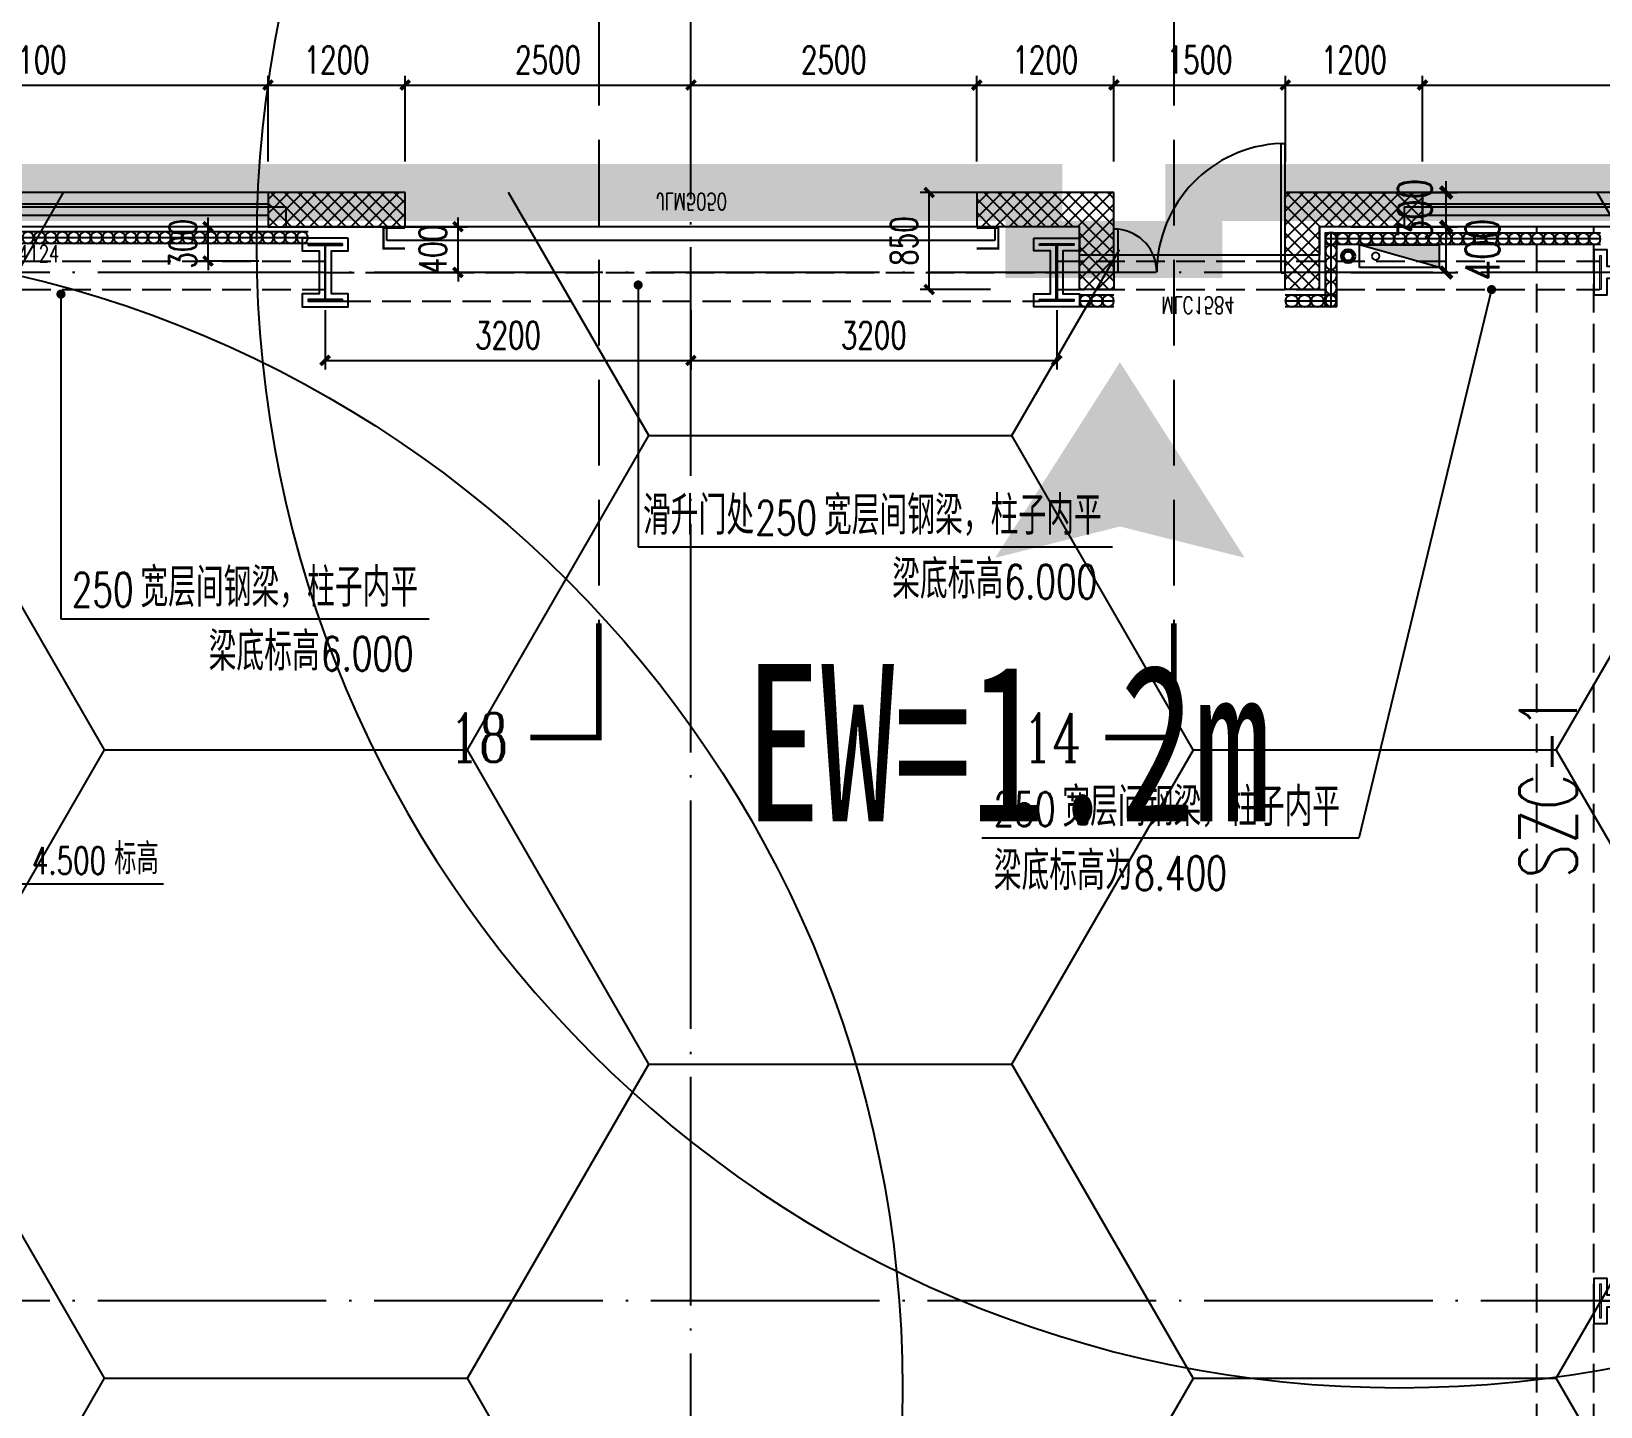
# Model space of a CAD drawing. Extents: x -821772 to -21949, y 506164 to 1049594.
# Drawn here: x -224474 to -210746, y 821895 to 833929 of the extents above; entities that cross this region are included whole.
import ezdxf
from ezdxf.enums import TextEntityAlignment as Align
from ezdxf.xclip import XClip

# ---------------------------------------------------------------- set-up
doc = ezdxf.new("R2010")
doc.units = 0
doc.header["$LTSCALE"] = 1000
doc.header["$MEASUREMENT"] = 0
doc.header["$XCLIPFRAME"] = 2
for name, pattern in [('10平面20250807_t3$0$10平面$0$DASH', [0.35, 0.25, -0.1]), ('10平面20250807_t3$0$CENTER', [2, 1.25, -0.25, 0.25, -0.25]), ('10平面20250807_t3$0$DASH', [0.35, 0.25, -0.1]), ('10平面20250807_t3$0$DOTE', [2.42, 2, -0.2, 0.02, -0.2]), ('DASH', [0.35, 0.25, -0.1])]:
    doc.linetypes.add(name, pattern=pattern)
doc.layers.get('Defpoints').update_dxf_attribs({"color": 210})
for name, color, linetype, lineweight in [('1-防火分区线', 201, 'DASH', 50), ('10平面20250807_t3$0$LG-ZF消防', 1, 'Continuous', 60), ('10平面20250807_t3$0$S-col', 8, 'Continuous', 0), ('10平面20250807_t3$0$THIN', 8, 'Continuous', 0), ('10平面20250807_t3$0$柱间支撑', 8, '10平面20250807_t3$0$CENTER', 0)]:
    doc.layers.add(name, color=color, linetype=linetype, lineweight=lineweight)
for name, color, linetype in [('10平面20250807_t3$0$10平面$0$WINDOW', 8, 'Continuous'), ('10平面20250807_t3$0$10平面$0$WINDOW_TEXT', 8, 'Continuous'), ('10平面20250807_t3$0$A-AXIS-DOTE', 8, '10平面20250807_t3$0$DOTE'), ('10平面20250807_t3$0$A-AXIS-DP', 8, 'Continuous'), ('10平面20250807_t3$0$A-AXIS-SYMB', 8, 'Continuous'), ('10平面20250807_t3$0$A-HATCH-2', 8, 'Continuous'), ('10平面20250807_t3$0$A-HRAIL', 8, 'Continuous'), ('10平面20250807_t3$0$A-LIN-V', 8, 'Continuous'), ('10平面20250807_t3$0$A-SFCE', 8, 'Continuous'), ('10平面20250807_t3$0$A-WINDOW', 8, 'Continuous'), ('10平面20250807_t3$0$AS-WALL', 8, 'Continuous'), ('10平面20250807_t3$0$AS-结构边线层', 8, 'Continuous'), ('10平面20250807_t3$0$DIM_SYMB', 8, 'Continuous'), ('10平面20250807_t3$0$PUB_HATCH', 8, 'Continuous'), ('10平面20250807_t3$0$PUB_TEXT', 8, 'Continuous'), ('10平面20250807_t3$0$SB_ZF消火栓', 10, 'Continuous'), ('10平面20250807_t3$0$建-窗', 8, 'Continuous'), ('10平面20250807_t3$0$建-门窗编号', 8, 'Continuous'), ('PUB_HATCH', 8, 'Continuous'), ('SPACE', 7, 'Continuous'), ('指示', 1, 'Continuous')]:
    doc.layers.add(name, color=color, linetype=linetype)
doc.styles.add('10平面20250807_t3$0$10平面$0$_TCH_WINDOW', font='SIMPLEX', dxfattribs={"height": 3.5, "bigfont": 'GBCBIG'})
doc.styles.add('10平面20250807_t3$0$_TCH_DIM', font='SIMPLEX', dxfattribs={"bigfont": 'GBCBIG'})
doc.styles.add('10平面20250807_t3$0$_TCH_DIM_T3', font='SIMPLEX', dxfattribs={"width": 0.705882, "bigfont": 'GBCBIG'})
doc.styles.add('10平面20250807_t3$0$_TCH_LABEL', font='COMPLEX', dxfattribs={"bigfont": 'GBCBIG'})
doc.styles.add('10平面20250807_t3$0$A-DIM_T3', font='SIMPLEX', dxfattribs={"width": 0.705882, "bigfont": 'GBCBIG'})
doc.styles.add('10平面20250807_t3$0$A-WIN-LABEL', font='SIMPLEX', dxfattribs={"bigfont": 'GBCBIG'})
doc.styles.add('10平面20250807_t3$0$TSSD_Rein', font='tj-romans1.shx', dxfattribs={"width": 0.7, "bigfont": 'tj-hztxt.shx'})
doc.styles.add('黑体', font='simhei.ttf', dxfattribs={"width": 0.7})
doc.dimstyles.new('10平面20250807_t3$0$_TCH_ARCH&&80', dxfattribs={"dimtxt": 238, "dimasz": 80, "dimexe": 80, "dimexo": 80, "dimgap": 101, "dimtad": 1, "dimdec": 0, "dimzin": 0, "dimdsep": 46, "dimtxsty": '10平面20250807_t3$0$_TCH_DIM_T3', "dimblk": '10平面20250807_t3$0$_ArchTick', "dimcen": 0.09, "dimclrt": 7, "dimazin": 2, "dimtfac": 1, "dimtdec": 0, "dimtix": 1, "dimtmove": 2, "dimatfit": 3, "dimfxl": 0, "dimtolj": 1, "dimtzin": 0, "dimarcsym": 0})
doc.dimstyles.new('10平面20250807_t3$0$A-DIM&&100', dxfattribs={"dimtxt": 297.5, "dimasz": 100, "dimexe": 100, "dimexo": 100, "dimgap": 126.25, "dimtad": 1, "dimdec": 0, "dimzin": 0, "dimdsep": 46, "dimtxsty": '10平面20250807_t3$0$A-DIM_T3', "dimblk": '10平面20250807_t3$0$_ArchTick', "dimcen": 0.09, "dimclrt": 7, "dimazin": 2, "dimtfac": 1, "dimtdec": 0, "dimtix": 1, "dimtmove": 2, "dimatfit": 3, "dimfxl": 0, "dimtolj": 1, "dimtzin": 0, "dimarcsym": 0})
pattern_1 = [(45, (60, 0), (-60.000061, 60.000061), []), (135, (60, 0), (-60.000061, -60.000061), [])]

# ---------------------------------------------------------------- blocks, each defined once
blk = doc.blocks.new('指示')
at = {"layer": '指示'}
blk.add_hatch(color=8, dxfattribs=at).paths.add_polyline_path([(-248568, -61667), (-245540, -56919), (-242513, -61667), (-245540, -60909)])
at = {"layer": '指示', "color": 240, "const_width": 200}
blk.add_lwpolyline([(-248568, -61667), (-245540, -56919), (-242513, -61667), (-245540, -60909)], close=True, dxfattribs=at)
blk = doc.blocks.new('10平面20250807_t3$0$_ArchTick')
at = {"color": 0, "linetype": 'ByBlock', "const_width": 0.4}
blk.add_lwpolyline([(-0.5, -0.5), (0.5, 0.5)], dxfattribs=at)
blk = doc.blocks.new('*D10139')
at = {"layer": '10平面20250807_t3$0$A-AXIS-DP', "color": 0, "lineweight": -2}
for p, q in [((2032, 26670), (2032, 26150)), ((5232, 26670), (5232, 26150)), ((2032, 26230), (5232, 26230))]:
    blk.add_line(p, q, dxfattribs=at)
at = {"layer": 'Defpoints', "color": 0}
for p in [(2032, 26750), (5232, 26750), (5232, 26230)]:
    blk.add_point(p, dxfattribs=at)
at = {"layer": '10平面20250807_t3$0$A-AXIS-DP', "color": 0, "lineweight": -2, "xscale": 80, "yscale": 80, "zscale": 80, "rotation": 180}
blk.add_blockref('10平面20250807_t3$0$_ArchTick', (2032, 26230), dxfattribs=at)
at = {"layer": '10平面20250807_t3$0$A-AXIS-DP', "color": 0, "lineweight": -2, "xscale": 80, "yscale": 80, "zscale": 80}
blk.add_blockref('10平面20250807_t3$0$_ArchTick', (5232, 26230), dxfattribs=at)
at = {"layer": '10平面20250807_t3$0$A-AXIS-DP', "color": 7, "insert": (3632, 26450), "char_height": 238, "attachment_point": 5, "style": '10平面20250807_t3$0$_TCH_DIM_T3'}
blk.add_mtext('\\A1;3200', dxfattribs=at)
blk = doc.blocks.new('*D10140')
at = {"layer": '10平面20250807_t3$0$A-AXIS-DP', "color": 0, "lineweight": -2}
for p, q in [((-1168, 26670), (-1168, 26150)), ((2032, 26670), (2032, 26150)), ((-1168, 26230), (2032, 26230))]:
    blk.add_line(p, q, dxfattribs=at)
at = {"layer": 'Defpoints', "color": 0}
for p in [(-1168, 26750), (2032, 26750), (2032, 26230)]:
    blk.add_point(p, dxfattribs=at)
at = {"layer": '10平面20250807_t3$0$A-AXIS-DP', "color": 0, "lineweight": -2, "xscale": 80, "yscale": 80, "zscale": 80, "rotation": 180}
blk.add_blockref('10平面20250807_t3$0$_ArchTick', (-1168, 26230), dxfattribs=at)
at = {"layer": '10平面20250807_t3$0$A-AXIS-DP', "color": 0, "lineweight": -2, "xscale": 80, "yscale": 80, "zscale": 80}
blk.add_blockref('10平面20250807_t3$0$_ArchTick', (2032, 26230), dxfattribs=at)
at = {"layer": '10平面20250807_t3$0$A-AXIS-DP', "color": 7, "insert": (432, 26450), "char_height": 238, "attachment_point": 5, "style": '10平面20250807_t3$0$_TCH_DIM_T3'}
blk.add_mtext('\\A1;3200', dxfattribs=at)
blk = doc.blocks.new('10平面20250807_t3$0$10平面$0$$DorLib2D$00000126')
at = {"color": 0, "linetype": 'Continuous'}
for p, q in [((-0.532, 0.5), (-0.532, 0.9)), ((0.532, 0.9), (0.532, 0.5))]:
    blk.add_line(p, q, dxfattribs=at)
at = {"color": 0, "linetype": '10平面20250807_t3$0$10平面$0$DASH'}
for p, q in [((-0.532, 0.9), (0.532, 0.9)), ((-0.532, 0.5), (0.532, 0.5))]:
    blk.add_line(p, q, dxfattribs=at)
blk = doc.blocks.new('10平面20250807_t3$0$DOOR2DLIB$SYSLIB$00000123')
at = {"color": 0}
for p, q in [((0.475, -0.0014), (0.475, 0.7521)), ((0.475, 0.7521), (0.5, 0.7521)), ((0.5, -0.0014), (0.5, 0.7521)), ((-0.5, 0), (-0.5, 0.252)), ((-0.475, 0.252), (-0.5, 0.252)), ((-0.475, 0), (-0.475, 0.252)), ((-0.475, 0), (-0.5, 0)), ((0.475, -0.0014), (0.5, -0.0014))]:
    blk.add_line(p, q, dxfattribs=at)
for centre, radius, start, end in [((0.5046, -0.0019), 0.7546, 92.24927, 179.72377), ((-0.5008, 0.0026), 0.2508, 359.78987, 84.09744)]:
    blk.add_arc(centre, radius, start, end, dxfattribs=at)
blk = doc.blocks.new('10平面20250807_t3$0$G$C325EBD4F')
at = {"layer": '10平面20250807_t3$0$PUB_HATCH'}
h = blk.add_hatch(dxfattribs=at)
h.set_pattern_fill('多孔材料', color=256, scale=30, style=0)
h.set_pattern_definition(pattern_1)
h.paths.add_polyline_path([(3700, -50), (3700, 250), (3400, 250)])
h = blk.add_hatch(dxfattribs=at)
h.set_pattern_fill('多孔材料', color=256, scale=30, style=0)
h.set_pattern_definition(pattern_1)
h.paths.add_polyline_path([(3700, -50), (3400, 250), (3400, -300), (3700, -600)])
h = blk.add_hatch(dxfattribs=at)
h.set_pattern_fill('多孔材料', color=256, scale=30, style=0)
h.set_pattern_definition(pattern_1)
h.paths.add_polyline_path([(5500, 250), (5200, 250), (5200, -50)])
h = blk.add_hatch(dxfattribs=at)
h.set_pattern_fill('多孔材料', color=256, scale=30, style=0)
h.set_pattern_definition(pattern_1)
h.paths.add_polyline_path([(5500, 250), (5200, -50), (5200, -600), (5500, -300)])
h = blk.add_hatch(dxfattribs=at)
h.set_pattern_fill('多孔材料', color=256, scale=30, style=0)
h.set_pattern_definition(pattern_1)
h.paths.add_polyline_path([(3700, -600), (3400, -300), (2500, -300), (2500, -600)])
h = blk.add_hatch(dxfattribs=at)
h.set_pattern_fill('多孔材料', color=256, scale=30, style=0)
h.set_pattern_definition(pattern_1)
h.paths.add_polyline_path([(6400, -300), (5500, -300), (5200, -600), (6400, -600)])
at = {"layer": '10平面20250807_t3$0$10平面$0$WINDOW'}
blk.add_line((5200, -50), (3700, -50), dxfattribs=at)
at = {"layer": '10平面20250807_t3$0$AS-WALL'}
for p, q in [((3700, 250), (3400, 250)), ((3400, 250), (3400, -300)), ((3700, -50), (3700, 250)), ((5500, 250), (5200, 250)), ((5200, 250), (5200, -50)), ((5500, 250), (5500, -300)), ((3700, -50), (3700, -600)), ((5200, -50), (5200, -600)), ((3400, -300), (2500, -300)), ((2500, -600), (2500, -300)), ((6400, -300), (5500, -300)), ((6400, -600), (6400, -300)), ((3700, -600), (2500, -600)), ((6400, -600), (5200, -600))]:
    blk.add_line(p, q, dxfattribs=at)
at = {"layer": '10平面20250807_t3$0$10平面$0$WINDOW'}
ref = blk.add_blockref('10平面20250807_t3$0$DOOR2DLIB$SYSLIB$00000123', (4450, 100), dxfattribs=dict(at, xscale=-1500, yscale=1500, zscale=300, rotation=180.0000000000445))
ref.add_attrib('A', 'MLC1584', (4117, 313), dxfattribs={"layer": '10平面20250807_t3$0$10平面$0$WINDOW_TEXT', "ltscale": 500, "height": 148.8, "style": '10平面20250807_t3$0$10平面$0$_TCH_WINDOW', "width": 0.705882})
ref = blk.add_blockref('10平面20250807_t3$0$10平面$0$$DorLib2D$00000126', (0, -450), dxfattribs=dict(at, xscale=5000, yscale=-300, zscale=300, rotation=180.0000000000008))
ref.add_attrib('A', 'JLM5050', (-301, -594), dxfattribs={"layer": '10平面20250807_t3$0$10平面$0$WINDOW_TEXT', "ltscale": 500, "height": 148.8, "style": '10平面20250807_t3$0$10平面$0$_TCH_WINDOW', "width": 0.705882})
blk = doc.blocks.new('10平面20250807_t3$0$43243')
at = {"layer": '10平面20250807_t3$0$AS-结构边线层'}
blk.add_lwpolyline([(-199544, 832390), (-212464, 832390), (-212464, 832220), (-213204, 832220), (-213204, 831970), (-215304, 831970), (-215304, 832220), (-222244, 832220), (-222244, 832390), (-226664, 832390), (-226664, 832220), (-230898, 832220)], dxfattribs=at)
blk = doc.blocks.new('10平面20250807_t3$0$_FZH')
at = {"layer": '10平面20250807_t3$0$A-HATCH-2'}
blk.add_lwpolyline([(-0.437, -0.25), (-0.437, 0.25), (-0.297, 0.25), (-0.297, 0.067), (0.298, 0.067), (0.298, 0.25), (0.438, 0.25), (0.438, -0.25), (0.298, -0.25), (0.298, -0.068), (-0.297, -0.068), (-0.297, -0.25)], close=True, dxfattribs=at)
at = {"layer": '10平面20250807_t3$0$S-col'}
blk.add_lwpolyline([(-0.375, -0.188), (-0.375, 0.187), (-0.36, 0.187), (-0.36, 0.005), (0.36, 0.005), (0.36, 0.187), (0.375, 0.187), (0.375, -0.188), (0.36, -0.188), (0.36, -0.005), (-0.36, -0.005), (-0.36, -0.188)], close=True, dxfattribs=at)
blk = doc.blocks.new('10平面20250807_t3$0$342343243')
at = {"layer": '10平面20250807_t3$0$A-AXIS-DP', "color": 5}
blk.add_lwpolyline([(-155704, 832070), (-155404, 832070), (-155404, 832058), (-155550, 832058), (-155550, 831582), (-155404, 831582), (-155404, 831570), (-155704, 831570), (-155704, 831582), (-155558, 831582), (-155558, 832058), (-155704, 832058), (-155704, 832070)], close=True, dxfattribs=at)
at = {"layer": '10平面20250807_t3$0$A-HATCH-2'}
blk.add_lwpolyline([(-155754, 832120), (-155354, 832120), (-155354, 832008), (-155500, 832008), (-155500, 831632), (-155354, 831632), (-155354, 831520), (-155754, 831520), (-155754, 831632), (-155608, 831632), (-155608, 832008), (-155754, 832008)], close=True, dxfattribs=at)
blk = doc.blocks.new('10平面20250807_t3$0$w4234324')
at = {"xscale": 800.0000000000005, "yscale": 800.0000000000005, "zscale": 800.0000000000005}
for p in [(-210454, 831820), (-210454, 822820)]:
    blk.add_blockref('10平面20250807_t3$0$_FZH', p, dxfattribs=at)
at = {"layer": '10平面20250807_t3$0$A-AXIS-DP', "xscale": -1}
blk.add_blockref('10平面20250807_t3$0$342343243', (-377458, 0), dxfattribs=at)
at = {"layer": '10平面20250807_t3$0$A-AXIS-DP'}
blk.add_blockref('10平面20250807_t3$0$342343243', (-59950, 0), dxfattribs=at)
blk = doc.blocks.new('*D10447')
at = {"layer": '10平面20250807_t3$0$A-AXIS-DP', "color": 0, "lineweight": -2}
for p, q in [((-220742, 832220), (-220742, 832300)), ((-221470, 832220), (-220662, 832220)), ((-220742, 831820), (-220742, 832220)), ((-221470, 831820), (-220662, 831820)), ((-220742, 831820), (-220742, 831740))]:
    blk.add_line(p, q, dxfattribs=at)
at = {"layer": 'Defpoints', "color": 0}
for p in [(-221550, 832220), (-220742, 832220), (-221550, 831820)]:
    blk.add_point(p, dxfattribs=at)
at = {"layer": '10平面20250807_t3$0$A-AXIS-DP', "color": 0, "lineweight": -2, "xscale": 80, "yscale": 80, "zscale": 80}
for p, rotation in [((-220742, 832220), 270), ((-220742, 831820), 90)]:
    blk.add_blockref('10平面20250807_t3$0$_ArchTick', p, dxfattribs=dict(at, rotation=rotation))
at = {"layer": '10平面20250807_t3$0$A-AXIS-DP', "color": 7, "insert": (-220962, 832020), "char_height": 238, "attachment_point": 5, "rotation": 90, "style": '10平面20250807_t3$0$_TCH_DIM_T3'}
blk.add_mtext('\\A1;400', dxfattribs=at)
blk = doc.blocks.new('10平面20250807_t3$0$23124232432')
at = {"layer": '10平面20250807_t3$0$THIN', "style": '10平面20250807_t3$0$TSSD_Rein', "width": 0.7}
blk.add_text('SZC-1', height=500, rotation=90, dxfattribs=at).set_placement((-210804, 827320), align=Align.BOTTOM_CENTER)
blk = doc.blocks.new('10平面20250807_t3$0$3333')
at = {"layer": '10平面20250807_t3$0$A-SFCE', "const_width": 20}
blk.add_lwpolyline([(-227064, 766320), (-227064, 766510), (-227244, 766510), (-227244, 766320)], dxfattribs=at)
blk = doc.blocks.new('10平面20250807_t3$0$99平面图例外参$0$$LinePat$圆环')
for points in [[(0, 150), (300, 150)], [(0, 0), (300, 0)], [(0, -150), (300, -150)]]:
    blk.add_lwpolyline(points)
at = {"color": 0}
blk.add_circle((150, 0), 150, dxfattribs=at)
blk = doc.blocks.new('10平面20250807_t3$0$34242343243')
at = {"layer": '10平面20250807_t3$0$A-HRAIL', "yscale": 0.3333333333333333, "zscale": 0.3333333333333333}
for p, xscale, rotation in [((-224454, 832124), -0.3333333334560343, 5.280501065367523e-11), ((-224354, 832124), -0.3333333334560343, 5.280501065367523e-11), ((-224254, 832124), -0.3333333334560343, 5.280501065367523e-11), ((-224154, 832124), -0.3333333334560343, 5.280501065367523e-11), ((-224054, 832124), -0.3333333334560343, 5.280501065367523e-11), ((-223954, 832124), -0.3333333334560343, 5.280501065367523e-11), ((-223854, 832124), -0.3333333334560343, 5.280501065367523e-11), ((-223754, 832124), -0.3333333334560343, 5.280501065367523e-11), ((-223654, 832124), -0.3333333334560343, 5.280501065367523e-11), ((-223554, 832124), -0.3333333334560343, 5.280501065367523e-11), ((-223454, 832124), -0.3333333334560343, 5.280501065367523e-11), ((-223354, 832124), -0.3333333334560343, 5.280501065367523e-11), ((-223254, 832124), -0.3333333334560343, 5.280501065367523e-11), ((-223154, 832124), -0.3333333334560343, 5.280501065367523e-11), ((-223054, 832124), -0.3333333334560343, 5.280501065367523e-11), ((-222954, 832124), -0.3333333334560343, 5.280501065367523e-11), ((-222854, 832124), -0.3333333334560343, 5.280501065367523e-11), ((-222754, 832124), -0.3333333334560343, 5.280501065367523e-11), ((-222654, 832124), -0.3333333334560343, 5.280501065367523e-11), ((-222554, 832124), -0.3333333334560343, 5.280501065367523e-11), ((-222454, 832124), -0.3333333334560343, 5.280501065367523e-11), ((-222354, 832124), -0.3333333334560343, 5.280501065367523e-11), ((-222254, 832124), -0.3333333334560343, 5.280501065367523e-11), ((-222154, 832124), -0.3333333334560343, 5.280501065367523e-11), ((-222054, 832124), -0.3333333334560343, 5.280501065367523e-11), ((-213104, 832062), -0.3611111227129974, 270), ((-213104, 831953), -0.3611111227129974, 270), ((-213104, 831845), -0.3611111227129974, 270), ((-213104, 831737), -0.3611111227129974, 270), ((-213104, 831628), -0.3611111227129974, 270), ((-213104, 831520), -0.3611111227129974, 270)]:
    blk.add_blockref('10平面20250807_t3$0$99平面图例外参$0$$LinePat$圆环', p, dxfattribs=dict(at, xscale=xscale, rotation=rotation))
for p, xscale in [((-213054, 832114), -0.3344988349732452), ((-212953, 832114), -0.3344988349732452), ((-212853, 832114), -0.3344988349732452), ((-212753, 832114), -0.3344988349732452), ((-212652, 832114), -0.3344988349732452), ((-212552, 832114), -0.3344988349732452), ((-212452, 832114), -0.3344988349732452), ((-212351, 832114), -0.3344988349732452), ((-212251, 832114), -0.3344988349732452), ((-212151, 832114), -0.3344988349732452), ((-212050, 832114), -0.3344988349732452), ((-211950, 832114), -0.3344988349732452), ((-211850, 832114), -0.3344988349732452), ((-211749, 832114), -0.3344988349732452), ((-211649, 832114), -0.3344988349732452), ((-211549, 832114), -0.3344988349732452), ((-211448, 832114), -0.3344988349732452), ((-211348, 832114), -0.3344988349732452), ((-211248, 832114), -0.3344988349732452), ((-211147, 832114), -0.3344988349732452), ((-211047, 832114), -0.3344988349732452), ((-210946, 832114), -0.3344988349732452), ((-210846, 832114), -0.3344988349732452), ((-210746, 832114), -0.3344988349732452), ((-215204, 831570), -0.333333312028715), ((-215104, 831570), -0.333333312028715), ((-215004, 831570), -0.333333312028715), ((-213392, 831570), -0.3750000000093617), ((-213279, 831570), -0.3750000000093617), ((-213167, 831570), -0.3750000000093617), ((-213054, 831570), -0.3750000000093617)]:
    blk.add_blockref('10平面20250807_t3$0$99平面图例外参$0$$LinePat$圆环', p, dxfattribs=dict(at, xscale=xscale))
at = {"layer": '10平面20250807_t3$0$A-SFCE', "rotation": 90}
blk.add_blockref('10平面20250807_t3$0$3333', (545115, 1059274), dxfattribs=at)
at = {"layer": '10平面20250807_t3$0$A-SFCE', "xscale": -1, "rotation": 270}
blk.add_blockref('10平面20250807_t3$0$3333', (-982525, 1059274), dxfattribs=at)
blk = doc.blocks.new('10平面20250807_t3$0$A$C5D961328')
at = {"layer": '10平面20250807_t3$0$SB_ZF消火栓'}
blk.add_hatch(color=256, dxfattribs=at).paths.add_polyline_path([(0, 40), (700, 40), (700, 240)])
at = {"layer": '10平面20250807_t3$0$A-LIN-V', "ltscale": 500}
blk.add_circle((350, 40), 10001, dxfattribs=at)
at = {"layer": '10平面20250807_t3$0$SB_ZF消火栓'}
for p, q in [((700, 240), (0, 240)), ((0, 240), (0, 40)), ((700, 240), (0, 40)), ((700, 240), (700, 40)), ((0, 40), (700, 40))]:
    blk.add_line(p, q, dxfattribs=at)
at = {"layer": '10平面20250807_t3$0$SB_ZF消火栓', "color": 1}
blk.add_circle((140, 140), 32.5, dxfattribs=at)
blk = doc.blocks.new('10平面20250807_t3$0$43242343')
at = {"layer": '10平面20250807_t3$0$LG-ZF消防', "linetype": 'Continuous'}
blk.add_circle((-212954, 831962), 50, dxfattribs=at)
blk = doc.blocks.new('10平面20250807_t3$0$234243242332')
at = {"layer": '10平面20250807_t3$0$LG-ZF消防', "linetype": 'Continuous'}
blk.add_blockref('10平面20250807_t3$0$43242343', (0, 0), dxfattribs=at)
at = {"layer": '10平面20250807_t3$0$SB_ZF消火栓', "xscale": -1, "rotation": 180}
blk.add_blockref('10平面20250807_t3$0$A$C5D961328', (-212854, 832102), dxfattribs=at)
at = {"layer": '10平面20250807_t3$0$SB_ZF消火栓', "rotation": 270}
blk.add_blockref('10平面20250807_t3$0$A$C5D961328', (-226894, 822401), dxfattribs=at)
blk = doc.blocks.new('*D11581')
at = {"layer": '10平面20250807_t3$0$A-AXIS-DP', "color": 0, "lineweight": -2}
for p, q in [((-222929, 832220), (-222929, 832300)), ((-222484, 832220), (-223009, 832220)), ((-222929, 831920), (-222929, 832220)), ((-222484, 831920), (-223009, 831920)), ((-222929, 831920), (-222929, 831840))]:
    blk.add_line(p, q, dxfattribs=at)
at = {"layer": 'Defpoints', "color": 0}
for p in [(-222929, 832220), (-222404, 832220), (-222404, 831920)]:
    blk.add_point(p, dxfattribs=at)
at = {"layer": '10平面20250807_t3$0$A-AXIS-DP', "color": 0, "lineweight": -2, "xscale": 80, "yscale": 80, "zscale": 80}
for p, rotation in [((-222929, 832220), 270), ((-222929, 831920), 90)]:
    blk.add_blockref('10平面20250807_t3$0$_ArchTick', p, dxfattribs=dict(at, rotation=rotation))
at = {"layer": '10平面20250807_t3$0$A-AXIS-DP', "color": 7, "insert": (-223149, 832070), "char_height": 238, "attachment_point": 5, "rotation": 90, "style": '10平面20250807_t3$0$_TCH_DIM_T3'}
blk.add_mtext('\\A1;300', dxfattribs=at)
blk = doc.blocks.new('*D11892')
at = {"layer": '10平面20250807_t3$0$A-AXIS-DP', "color": 0, "lineweight": -2}
for p, q in [((-216084, 832520), (-216700, 832520)), ((-216620, 831670), (-216620, 832520)), ((-216084, 831670), (-216700, 831670))]:
    blk.add_line(p, q, dxfattribs=at)
at = {"layer": 'Defpoints', "color": 0}
for p in [(-216620, 832520), (-216004, 832520), (-216004, 831670)]:
    blk.add_point(p, dxfattribs=at)
at = {"layer": '10平面20250807_t3$0$A-AXIS-DP', "color": 0, "lineweight": -2, "xscale": 80, "yscale": 80, "zscale": 80}
for p, rotation in [((-216620, 832520), 90), ((-216620, 831670), 270)]:
    blk.add_blockref('10平面20250807_t3$0$_ArchTick', p, dxfattribs=dict(at, rotation=rotation))
at = {"layer": '10平面20250807_t3$0$A-AXIS-DP', "color": 7, "insert": (-216840, 832095), "char_height": 238, "attachment_point": 5, "rotation": 90, "style": '10平面20250807_t3$0$_TCH_DIM_T3'}
blk.add_mtext('\\A1;850', dxfattribs=at)
blk = doc.blocks.new('*D12065')
at = {"layer": '10平面20250807_t3$0$A-AXIS-DP', "color": 0, "lineweight": -2}
for p, q in [((-212930, 832220), (-211997, 832220)), ((-212097, 831820), (-212097, 832220)), ((-212930, 831820), (-211997, 831820))]:
    blk.add_line(p, q, dxfattribs=at)
at = {"layer": 'Defpoints', "color": 0}
for p in [(-213030, 832220), (-212097, 832220), (-213030, 831820)]:
    blk.add_point(p, dxfattribs=at)
at = {"layer": '10平面20250807_t3$0$A-AXIS-DP', "color": 0, "lineweight": -2, "xscale": 100, "yscale": 100, "zscale": 100}
for p, rotation in [((-212097, 832220), 90), ((-212097, 831820), 270)]:
    blk.add_blockref('10平面20250807_t3$0$_ArchTick', p, dxfattribs=dict(at, rotation=rotation))
at = {"layer": '10平面20250807_t3$0$A-AXIS-DP', "color": 7, "insert": (-211780, 832020), "char_height": 297.5, "attachment_point": 5, "rotation": 90, "style": '10平面20250807_t3$0$A-DIM_T3'}
blk.add_mtext('\\A1;400', dxfattribs=at)
blk = doc.blocks.new('*D12066')
at = {"layer": '10平面20250807_t3$0$A-AXIS-DP', "color": 0, "lineweight": -2}
for p, q in [((-212930, 832520), (-211997, 832520)), ((-212097, 832520), (-212097, 832620)), ((-212097, 832220), (-212097, 832520)), ((-212930, 832220), (-211997, 832220)), ((-212097, 832220), (-212097, 832120))]:
    blk.add_line(p, q, dxfattribs=at)
at = {"layer": 'Defpoints', "color": 0}
for p in [(-213030, 832520), (-212097, 832520), (-213030, 832220)]:
    blk.add_point(p, dxfattribs=at)
at = {"layer": '10平面20250807_t3$0$A-AXIS-DP', "color": 0, "lineweight": -2, "xscale": 100, "yscale": 100, "zscale": 100}
for p, rotation in [((-212097, 832520), 270), ((-212097, 832220), 90)]:
    blk.add_blockref('10平面20250807_t3$0$_ArchTick', p, dxfattribs=dict(at, rotation=rotation))
at = {"layer": '10平面20250807_t3$0$A-AXIS-DP', "color": 7, "insert": (-212372, 832370), "char_height": 297.5, "attachment_point": 5, "rotation": 90, "style": '10平面20250807_t3$0$A-DIM_T3'}
blk.add_mtext('\\A1;300', dxfattribs=at)
blk = doc.blocks.new('*D12307')
at = {"layer": '10平面20250807_t3$0$A-AXIS-DP', "color": 0, "lineweight": -2}
for p, q in [((-226504, 832790), (-226504, 833540)), ((-222404, 832790), (-222404, 833540)), ((-226504, 833460), (-222404, 833460))]:
    blk.add_line(p, q, dxfattribs=at)
at = {"layer": 'Defpoints', "color": 0}
for p in [(-222404, 833460), (-226504, 832710), (-222404, 832710)]:
    blk.add_point(p, dxfattribs=at)
at = {"layer": '10平面20250807_t3$0$A-AXIS-DP', "color": 0, "lineweight": -2, "xscale": 80, "yscale": 80, "zscale": 80, "rotation": 180}
blk.add_blockref('10平面20250807_t3$0$_ArchTick', (-226504, 833460), dxfattribs=at)
at = {"layer": '10平面20250807_t3$0$A-AXIS-DP', "color": 0, "lineweight": -2, "xscale": 80, "yscale": 80, "zscale": 80}
blk.add_blockref('10平面20250807_t3$0$_ArchTick', (-222404, 833460), dxfattribs=at)
at = {"layer": '10平面20250807_t3$0$A-AXIS-DP', "color": 7, "insert": (-224454, 833680), "char_height": 238, "attachment_point": 5, "style": '10平面20250807_t3$0$_TCH_DIM_T3'}
blk.add_mtext('\\A1;4100', dxfattribs=at)
blk = doc.blocks.new('*D12308')
at = {"layer": '10平面20250807_t3$0$A-AXIS-DP', "color": 0, "lineweight": -2}
for p, q in [((-222404, 832790), (-222404, 833540)), ((-221204, 832790), (-221204, 833540)), ((-222404, 833460), (-221204, 833460))]:
    blk.add_line(p, q, dxfattribs=at)
at = {"layer": 'Defpoints', "color": 0}
for p in [(-221204, 833460), (-222404, 832710), (-221204, 832710)]:
    blk.add_point(p, dxfattribs=at)
at = {"layer": '10平面20250807_t3$0$A-AXIS-DP', "color": 0, "lineweight": -2, "xscale": 80, "yscale": 80, "zscale": 80, "rotation": 180}
blk.add_blockref('10平面20250807_t3$0$_ArchTick', (-222404, 833460), dxfattribs=at)
at = {"layer": '10平面20250807_t3$0$A-AXIS-DP', "color": 0, "lineweight": -2, "xscale": 80, "yscale": 80, "zscale": 80}
blk.add_blockref('10平面20250807_t3$0$_ArchTick', (-221204, 833460), dxfattribs=at)
at = {"layer": '10平面20250807_t3$0$A-AXIS-DP', "color": 7, "insert": (-221804, 833680), "char_height": 238, "attachment_point": 5, "style": '10平面20250807_t3$0$_TCH_DIM_T3'}
blk.add_mtext('\\A1;1200', dxfattribs=at)
blk = doc.blocks.new('*D12309')
at = {"layer": '10平面20250807_t3$0$A-AXIS-DP', "color": 0, "lineweight": -2}
for p, q in [((-221204, 832790), (-221204, 833540)), ((-218704, 832790), (-218704, 833540)), ((-221204, 833460), (-218704, 833460))]:
    blk.add_line(p, q, dxfattribs=at)
at = {"layer": 'Defpoints', "color": 0}
for p in [(-218704, 833460), (-221204, 832710), (-218704, 832710)]:
    blk.add_point(p, dxfattribs=at)
at = {"layer": '10平面20250807_t3$0$A-AXIS-DP', "color": 0, "lineweight": -2, "xscale": 80, "yscale": 80, "zscale": 80, "rotation": 180}
blk.add_blockref('10平面20250807_t3$0$_ArchTick', (-221204, 833460), dxfattribs=at)
at = {"layer": '10平面20250807_t3$0$A-AXIS-DP', "color": 0, "lineweight": -2, "xscale": 80, "yscale": 80, "zscale": 80}
blk.add_blockref('10平面20250807_t3$0$_ArchTick', (-218704, 833460), dxfattribs=at)
at = {"layer": '10平面20250807_t3$0$A-AXIS-DP', "color": 7, "insert": (-219954, 833680), "char_height": 238, "attachment_point": 5, "style": '10平面20250807_t3$0$_TCH_DIM_T3'}
blk.add_mtext('\\A1;2500', dxfattribs=at)
blk = doc.blocks.new('*D12310')
at = {"layer": '10平面20250807_t3$0$A-AXIS-DP', "color": 0, "lineweight": -2}
for p, q in [((-218704, 832790), (-218704, 833540)), ((-216204, 832790), (-216204, 833540)), ((-218704, 833460), (-216204, 833460))]:
    blk.add_line(p, q, dxfattribs=at)
at = {"layer": 'Defpoints', "color": 0}
for p in [(-216204, 833460), (-218704, 832710), (-216204, 832710)]:
    blk.add_point(p, dxfattribs=at)
at = {"layer": '10平面20250807_t3$0$A-AXIS-DP', "color": 0, "lineweight": -2, "xscale": 80, "yscale": 80, "zscale": 80, "rotation": 180}
blk.add_blockref('10平面20250807_t3$0$_ArchTick', (-218704, 833460), dxfattribs=at)
at = {"layer": '10平面20250807_t3$0$A-AXIS-DP', "color": 0, "lineweight": -2, "xscale": 80, "yscale": 80, "zscale": 80}
blk.add_blockref('10平面20250807_t3$0$_ArchTick', (-216204, 833460), dxfattribs=at)
at = {"layer": '10平面20250807_t3$0$A-AXIS-DP', "color": 7, "insert": (-217454, 833680), "char_height": 238, "attachment_point": 5, "style": '10平面20250807_t3$0$_TCH_DIM_T3'}
blk.add_mtext('\\A1;2500', dxfattribs=at)
blk = doc.blocks.new('*D12311')
at = {"layer": '10平面20250807_t3$0$A-AXIS-DP', "color": 0, "lineweight": -2}
for p, q in [((-216204, 832790), (-216204, 833540)), ((-215004, 832790), (-215004, 833540)), ((-216204, 833460), (-215004, 833460))]:
    blk.add_line(p, q, dxfattribs=at)
at = {"layer": 'Defpoints', "color": 0}
for p in [(-215004, 833460), (-216204, 832710), (-215004, 832710)]:
    blk.add_point(p, dxfattribs=at)
at = {"layer": '10平面20250807_t3$0$A-AXIS-DP', "color": 0, "lineweight": -2, "xscale": 80, "yscale": 80, "zscale": 80, "rotation": 180}
blk.add_blockref('10平面20250807_t3$0$_ArchTick', (-216204, 833460), dxfattribs=at)
at = {"layer": '10平面20250807_t3$0$A-AXIS-DP', "color": 0, "lineweight": -2, "xscale": 80, "yscale": 80, "zscale": 80}
blk.add_blockref('10平面20250807_t3$0$_ArchTick', (-215004, 833460), dxfattribs=at)
at = {"layer": '10平面20250807_t3$0$A-AXIS-DP', "color": 7, "insert": (-215604, 833680), "char_height": 238, "attachment_point": 5, "style": '10平面20250807_t3$0$_TCH_DIM_T3'}
blk.add_mtext('\\A1;1200', dxfattribs=at)
blk = doc.blocks.new('*D12312')
at = {"layer": '10平面20250807_t3$0$A-AXIS-DP', "color": 0, "lineweight": -2}
for p, q in [((-215004, 832790), (-215004, 833540)), ((-213504, 832790), (-213504, 833540)), ((-215004, 833460), (-213504, 833460))]:
    blk.add_line(p, q, dxfattribs=at)
at = {"layer": 'Defpoints', "color": 0}
for p in [(-213504, 833460), (-215004, 832710), (-213504, 832710)]:
    blk.add_point(p, dxfattribs=at)
at = {"layer": '10平面20250807_t3$0$A-AXIS-DP', "color": 0, "lineweight": -2, "xscale": 80, "yscale": 80, "zscale": 80, "rotation": 180}
blk.add_blockref('10平面20250807_t3$0$_ArchTick', (-215004, 833460), dxfattribs=at)
at = {"layer": '10平面20250807_t3$0$A-AXIS-DP', "color": 0, "lineweight": -2, "xscale": 80, "yscale": 80, "zscale": 80}
blk.add_blockref('10平面20250807_t3$0$_ArchTick', (-213504, 833460), dxfattribs=at)
at = {"layer": '10平面20250807_t3$0$A-AXIS-DP', "color": 7, "insert": (-214254, 833680), "char_height": 238, "attachment_point": 5, "style": '10平面20250807_t3$0$_TCH_DIM_T3'}
blk.add_mtext('\\A1;1500', dxfattribs=at)
blk = doc.blocks.new('*D12313')
at = {"layer": '10平面20250807_t3$0$A-AXIS-DP', "color": 0, "lineweight": -2}
for p, q in [((-213504, 832790), (-213504, 833540)), ((-212304, 832790), (-212304, 833540)), ((-213504, 833460), (-212304, 833460))]:
    blk.add_line(p, q, dxfattribs=at)
at = {"layer": 'Defpoints', "color": 0}
for p in [(-212304, 833460), (-213504, 832710), (-212304, 832710)]:
    blk.add_point(p, dxfattribs=at)
at = {"layer": '10平面20250807_t3$0$A-AXIS-DP', "color": 0, "lineweight": -2, "xscale": 80, "yscale": 80, "zscale": 80, "rotation": 180}
blk.add_blockref('10平面20250807_t3$0$_ArchTick', (-213504, 833460), dxfattribs=at)
at = {"layer": '10平面20250807_t3$0$A-AXIS-DP', "color": 0, "lineweight": -2, "xscale": 80, "yscale": 80, "zscale": 80}
blk.add_blockref('10平面20250807_t3$0$_ArchTick', (-212304, 833460), dxfattribs=at)
at = {"layer": '10平面20250807_t3$0$A-AXIS-DP', "color": 7, "insert": (-212904, 833680), "char_height": 238, "attachment_point": 5, "style": '10平面20250807_t3$0$_TCH_DIM_T3'}
blk.add_mtext('\\A1;1200', dxfattribs=at)
blk = doc.blocks.new('*D12314')
at = {"layer": '10平面20250807_t3$0$A-AXIS-DP', "color": 0, "lineweight": -2}
for p, q in [((-212304, 832790), (-212304, 833540)), ((-199704, 832790), (-199704, 833540)), ((-212304, 833460), (-199704, 833460))]:
    blk.add_line(p, q, dxfattribs=at)
at = {"layer": 'Defpoints', "color": 0}
for p in [(-199704, 833460), (-212304, 832710), (-199704, 832710)]:
    blk.add_point(p, dxfattribs=at)
at = {"layer": '10平面20250807_t3$0$A-AXIS-DP', "color": 0, "lineweight": -2, "xscale": 80, "yscale": 80, "zscale": 80, "rotation": 180}
blk.add_blockref('10平面20250807_t3$0$_ArchTick', (-212304, 833460), dxfattribs=at)
at = {"layer": '10平面20250807_t3$0$A-AXIS-DP', "color": 0, "lineweight": -2, "xscale": 80, "yscale": 80, "zscale": 80}
blk.add_blockref('10平面20250807_t3$0$_ArchTick', (-199704, 833460), dxfattribs=at)
at = {"layer": '10平面20250807_t3$0$A-AXIS-DP', "color": 7, "insert": (-206004, 833680), "char_height": 238, "attachment_point": 5, "style": '10平面20250807_t3$0$_TCH_DIM_T3'}
blk.add_mtext('\\A1;12600', dxfattribs=at)
blk = doc.blocks.new('10平面20250807_t3$0$WINDOW2DLIB$DYNSTYLE$00000005')
at = {"color": 0}
for points in [[(-0.5, 0.5), (-0.5, -0.5)], [(-0.5, 0.5), (0.5, 0.5)], [(0.5, -0.5), (0.5, 0.5)], [(0.5, 0.1667), (-0.5, 0.1667)], [(0.5, -0.1667), (-0.5, -0.1667)], [(-0.5, -0.5), (0.5, -0.5)]]:
    blk.add_lwpolyline(points, dxfattribs=at)
blk = doc.blocks.new('10平面20250807_t3$0$dote')
at = {"layer": '10平面20250807_t3$0$A-AXIS-DOTE'}
for p, q in [((2032.2, -69160), (2032.2, 36662.3)), ((76282.2, 27000), (-41310, 27000)), ((76282.2, 18000), (-41310, 18000))]:
    blk.add_line(p, q, dxfattribs=at)
at = {"layer": '10平面20250807_t3$0$DIM_SYMB', "linetype": '10平面20250807_t3$0$DASH', "ltscale": 3}
for p, q in [((1226.4, 32360), (1226.4, 23730)), ((6256.4, 32360), (6256.4, 23730))]:
    blk.add_line(p, q, dxfattribs=at)
at = {"layer": '10平面20250807_t3$0$DIM_SYMB', "const_width": 50}
for points in [[(1226.4, 23930), (1226.4, 22930), (626.4, 22930)], [(6256.4, 23930), (6256.4, 22930), (5656.4, 22930)]]:
    blk.add_lwpolyline(points, dxfattribs=at)
at = {"layer": '10平面20250807_t3$0$PUB_TEXT', "style": '10平面20250807_t3$0$_TCH_LABEL', "width": 0.705882}
for s, p in [('18', (-80.8, 22717.5)), ('14', (4935, 22717.5))]:
    blk.add_text(s, height=425, dxfattribs=at).set_placement(p)
at = {"layer": '10平面20250807_t3$0$A-AXIS-DP'}
for p1, p2, picture, middle in [((-1167.8, 26750), (2032.2, 26750), '*D10140', (432.2, 26450)), ((2032.2, 26750), (5232.2, 26750), '*D10139', (3632.2, 26450))]:
    dim = blk.add_aligned_dim(p1=p1, p2=p2, distance=-520, dimstyle='10平面20250807_t3$0$_TCH_ARCH&&80', dxfattribs=at)
    dim.commit()
    dim.dimension.update_dxf_attribs({"geometry": picture, "text_midpoint": middle})
blk = doc.blocks.new('10平面20250807_t3$0$3243243')
at = {"layer": '10平面20250807_t3$0$A-AXIS-SYMB'}
for p, q in [((-219165.8, 831710), (-219165.8, 829420)), ((-224215.8, 831630), (-224215.8, 828790)), ((-211700, 831670), (-212860.3, 826870)), ((-219165.8, 829420), (-215015.8, 829420)), ((-224215.8, 828790), (-220995.8, 828790)), ((-212860.3, 826870), (-216160, 826870))]:
    blk.add_line(p, q, dxfattribs=at)
at = {"layer": '10平面20250807_t3$0$A-AXIS-SYMB', "const_width": 40}
for points in [[(-219165.8, 831730, 1), (-219165.8, 831690, 1)], [(-211695.3, 831689.4, 1), (-211704.7, 831650.6, 1)], [(-224215.8, 831650, 1), (-224215.8, 831610, 1)]]:
    blk.add_lwpolyline(points, format="xyb", close=True, dxfattribs=at)
at = {"layer": '10平面20250807_t3$0$A-HATCH-2', "linetype": '10平面20250807_t3$0$DASH'}
for p, q in [((-211304.2, 741520), (-211304.2, 832220)), ((-210804.2, 741520), (-210804.2, 832220))]:
    blk.add_line(p, q, dxfattribs=at)
at = {"layer": '10平面20250807_t3$0$A-SFCE', "linetype": '10平面20250807_t3$0$DASH'}
for p, q in [((-226654.2, 831920), (-221900.2, 831920)), ((-226654.2, 831670), (-221900.2, 831670))]:
    blk.add_line(p, q, dxfattribs=at)
at = {"layer": '10平面20250807_t3$0$A-SFCE', "color": 3, "linetype": '10平面20250807_t3$0$DASH'}
for p, q in [((-221900.2, 831820), (-215508.2, 831820)), ((-221754.2, 831570), (-215654.2, 831570))]:
    blk.add_line(p, q, dxfattribs=at)
at = {"layer": '10平面20250807_t3$0$A-SFCE', "color": 2, "linetype": '10平面20250807_t3$0$DASH'}
for p, q in [((-215508.2, 831920), (-210754.2, 831920)), ((-215508.2, 831670), (-210754.2, 831670))]:
    blk.add_line(p, q, dxfattribs=at)
at = {"layer": '10平面20250807_t3$0$PUB_TEXT', "style": '10平面20250807_t3$0$_TCH_DIM'}
for s, p in [('滑升门处', (-219124, 829525)), ('宽层间钢梁，柱子内平', (-217541, 829525)), ('宽层间钢梁，柱子内平', (-223521, 828895)), ('梁底标高', (-216943.8, 828965)), ('梁底标高', (-222923.8, 828335)), ('宽层间钢梁，柱子内平', (-215455, 826975)), ('梁底标高为', (-216055, 826415))]:
    blk.add_text(s, height=337.59, dxfattribs=at).set_placement(p)
at = {"layer": '10平面20250807_t3$0$PUB_TEXT', "style": '10平面20250807_t3$0$_TCH_DIM', "width": 0.705882}
for s, p in [('250', (-218141, 829525)), ('6.000', (-215960.8, 828965)), ('250', (-224121, 828895)), ('6.000', (-221940.8, 828335)), ('250', (-216055, 826975)), ('8.400', (-214826.3, 826415))]:
    blk.add_text(s, height=297.5, dxfattribs=at).set_placement(p)
at = {"layer": '10平面20250807_t3$0$A-AXIS-DP', "color": 1}
dim = blk.add_aligned_dim(p1=(-221550, 831820), p2=(-221550, 832220), distance=-808, dimstyle='10平面20250807_t3$0$_TCH_ARCH&&80', dxfattribs=at)
dim.commit()
dim.dimension.update_dxf_attribs({"geometry": '*D10447', "text_midpoint": (-220962, 832020)})
blk = doc.blocks.new('10平面20250807_t3')
at = {"layer": '10平面20250807_t3$0$PUB_HATCH'}
h = blk.add_hatch(dxfattribs=at)
h.set_pattern_fill('多孔材料', color=256, scale=30, style=0)
h.set_pattern_definition(pattern_1)
h.paths.add_polyline_path([(-221204.2, 832520), (-222404.2, 832520), (-222404.2, 832220), (-221204.2, 832220)])
at = {"layer": '10平面20250807_t3$0$AS-WALL'}
for p, q in [((-221204.2, 832520), (-222404.2, 832520)), ((-222404.2, 832520), (-222404.2, 832220)), ((-221204.2, 832220), (-221204.2, 832520)), ((-212304.2, 832520), (-212304.2, 832220)), ((-222404.2, 832220), (-221204.2, 832220))]:
    blk.add_line(p, q, dxfattribs=at)
at = {"layer": '10平面20250807_t3$0$DIM_SYMB'}
blk.add_line((-225790, 826470), (-223320, 826470), dxfattribs=at)
at = {"layer": '10平面20250807_t3$0$A-AXIS-DP'}
blk.add_blockref('10平面20250807_t3$0$3243243', (0, 0), dxfattribs=at)
at = {"layer": '10平面20250807_t3$0$A-WINDOW'}
for name in ['10平面20250807_t3$0$43243', '10平面20250807_t3$0$w4234324']:
    blk.add_blockref(name, (0, 0), dxfattribs=at)
at = {"layer": '10平面20250807_t3$0$AS-WALL'}
blk.add_blockref('10平面20250807_t3$0$dote', (-220736.4, 804820), dxfattribs=at)
at = {"layer": '10平面20250807_t3$0$AS-WALL', "xscale": -1, "rotation": 180}
blk.add_blockref('10平面20250807_t3$0$G$C325EBD4F', (-218704.2, 831920), dxfattribs=at)
at = {"layer": '10平面20250807_t3$0$DIM_SYMB'}
blk.add_blockref('10平面20250807_t3$0$34242343243', (0, 0), dxfattribs=at)
at = {"layer": '10平面20250807_t3$0$SB_ZF消火栓', "linetype": 'Continuous'}
blk.add_blockref('10平面20250807_t3$0$234243242332', (0, 0), dxfattribs=at)
at = {"layer": '10平面20250807_t3$0$建-窗'}
ref = blk.add_blockref('10平面20250807_t3$0$WINDOW2DLIB$DYNSTYLE$00000005', (-224454.2, 832370), dxfattribs=dict(at, xscale=-4100, yscale=300, zscale=300, rotation=359.999999999996))
ref.add_attrib('A', 'C4124', (-224684.2, 831910.6), dxfattribs={"layer": '10平面20250807_t3$0$建-门窗编号', "ltscale": 500, "height": 148.75, "style": '10平面20250807_t3$0$A-WIN-LABEL', "width": 0.705882})
ref = blk.add_blockref('10平面20250807_t3$0$WINDOW2DLIB$DYNSTYLE$00000005', (-206004.2, 832370), dxfattribs=dict(at, xscale=12600, yscale=-300, zscale=300, rotation=180.0000000001271))
ref.add_attrib('A', 'C12624', (-206284.2, 831910.6), dxfattribs={"layer": '10平面20250807_t3$0$建-门窗编号', "ltscale": 500, "height": 148.75, "style": '10平面20250807_t3$0$A-WIN-LABEL', "width": 0.705882})
at = {"layer": '10平面20250807_t3$0$柱间支撑'}
blk.add_blockref('10平面20250807_t3$0$23124232432', (0, 0), dxfattribs=at)
at = {"layer": '10平面20250807_t3$0$PUB_TEXT', "style": '10平面20250807_t3$0$_TCH_DIM', "width": 0.705882}
blk.add_text('4.500', height=238, dxfattribs=at).set_placement((-224469.5, 826554))
at = {"layer": '10平面20250807_t3$0$PUB_TEXT', "style": '10平面20250807_t3$0$_TCH_DIM'}
blk.add_text('标高', height=270.07, dxfattribs=at).set_placement((-223749.5, 826554))
at = {"layer": '10平面20250807_t3$0$A-AXIS-DP'}
for p1, p2, distance, dimstyle, picture, middle in [((-226504.2, 832710), (-222404.2, 832710), 750, '10平面20250807_t3$0$_TCH_ARCH&&80', '*D12307', (-224454.2, 833680)), ((-222404.2, 832710), (-221204.2, 832710), 750, '10平面20250807_t3$0$_TCH_ARCH&&80', '*D12308', (-221804.2, 833680)), ((-221204.2, 832710), (-218704.2, 832710), 750, '10平面20250807_t3$0$_TCH_ARCH&&80', '*D12309', (-219954.2, 833680)), ((-218704.2, 832710), (-216204.2, 832710), 750, '10平面20250807_t3$0$_TCH_ARCH&&80', '*D12310', (-217454.2, 833680)), ((-216204.2, 832710), (-215004.2, 832710), 750, '10平面20250807_t3$0$_TCH_ARCH&&80', '*D12311', (-215604.2, 833680)), ((-215004.2, 832710), (-213504.2, 832710), 750, '10平面20250807_t3$0$_TCH_ARCH&&80', '*D12312', (-214254.2, 833680)), ((-213504.2, 832710), (-212304.2, 832710), 750, '10平面20250807_t3$0$_TCH_ARCH&&80', '*D12313', (-212904.2, 833680)), ((-212304.2, 832710), (-199704.2, 832710), 750, '10平面20250807_t3$0$_TCH_ARCH&&80', '*D12314', (-206004.2, 833680)), ((-213030, 832220), (-213030, 832520), -933.3, '10平面20250807_t3$0$A-DIM&&100', '*D12066', (-212371.7, 832370)), ((-216004.2, 831670), (-216004.2, 832520), 615.8, '10平面20250807_t3$0$_TCH_ARCH&&80', '*D11892', (-216840, 832095)), ((-222404.2, 831920), (-222404.2, 832220), 524.7, '10平面20250807_t3$0$_TCH_ARCH&&80', '*D11581', (-223148.8, 832070))]:
    dim = blk.add_aligned_dim(p1=p1, p2=p2, distance=distance, dimstyle=dimstyle, dxfattribs=at)
    dim.commit()
    dim.dimension.update_dxf_attribs({"geometry": picture, "text_midpoint": middle})
dim = blk.add_linear_dim(base=(-212096.7, 832220), p1=(-213030, 831820), p2=(-213030, 832220), angle=90, dimstyle='10平面20250807_t3$0$A-DIM&&100', dxfattribs=at)
dim.commit()
dim.dimension.update_dxf_attribs({"geometry": '*D12065', "text_midpoint": (-211780, 832020), "dimtype": 129})

msp = doc.modelspace()

# ---------------------------------------------------------------- block references
at = {"ltscale": 100}
ref = msp.add_blockref('10平面20250807_t3', (0, 0), dxfattribs=at)
XClip(ref).set_block_clipping_path([(-386212.6353242097, 506163.79756496), (-21948.7593967821, 884998.2285294847)])

# ---------------------------------------------------------------- next in the draw order: hatches: boundary and pattern name
at = {"layer": 'PUB_HATCH', "ltscale": 5000}
h = msp.add_hatch(dxfattribs=at)
h.set_pattern_fill('HONEY', color=8, scale=2000)
h.set_pattern_definition([(0, (0, 0), (4762.5, 2749.63), [3175, -6350]), (120, (0, 0), (-4762.499, 2749.631), [3175, -6350]), (60, (0, 0), (0.0006, 5499.261), [-6350, 3175])])
h.paths.add_polyline_path([(-148304.2, 741220), (-148304.2, 741720), (-149704.2, 741720), (-149704.2, 741220), (-164804.2, 741220), (-164804.2, 741720), (-166204.2, 741720), (-166204.2, 741220), (-181304.2, 741220), (-181304.2, 741720), (-182704.2, 741720), (-182704.2, 741220), (-197804.2, 741220), (-197804.2, 741720), (-199204.2, 741720), (-199204.2, 741220), (-214304.2, 741220), (-214304.2, 741720), (-215704.2, 741720), (-215704.2, 741220), (-254554.2, 741220), (-254554.2, 760283.3), (-231116.1, 832520), (-215704.2, 832520), (-215704.2, 832020), (-214304.2, 832020), (-214304.2, 832520), (-182704.2, 832520), (-182704.2, 832020), (-181304.2, 832020), (-181304.2, 832520), (-157104.2, 832520), (-157104.2, 832020), (-155704.2, 832020), (-155704.2, 832520), (-143954.2, 832520), (-143954.2, 741220)])

# ---------------------------------------------------------------- next in the draw order: linework, layer by layer
at = {"layer": '1-防火分区线', "color": 1, "linetype": 'DASH', "ltscale": 5, "const_width": 500}
msp.add_lwpolyline([(-199204.2, 741220), (-214304.2, 741220), (-214304.2, 741720), (-215704.2, 741720), (-215704.2, 741220), (-254554.2, 741220), (-254554.2, 760283.3), (-231116.1, 832520), (-231116.1, 832520), (-215704.2, 832520), (-215704.2, 832020), (-214304.2, 832020), (-214304.2, 832520), (-182704.2, 832520)], dxfattribs=at)

# ---------------------------------------------------------------- next in the draw order: block references
at = {"layer": '指示', "xscale": 0.3359999999217689, "yscale": 0.3359999999217689, "zscale": 0.3359999999217689, "rotation": 4.44757110037061e-05}
msp.add_blockref('指示', (-132449.3, 850096.7), dxfattribs=at)

# ---------------------------------------------------------------- next in the draw order: texts
at = {"layer": 'SPACE', "style": '黑体', "width": 0.7}
msp.add_text('EW=1.2m', height=1375.11, dxfattribs=at).set_placement((-218226.3, 827017.3))

doc.saveas('drawing.dxf')
